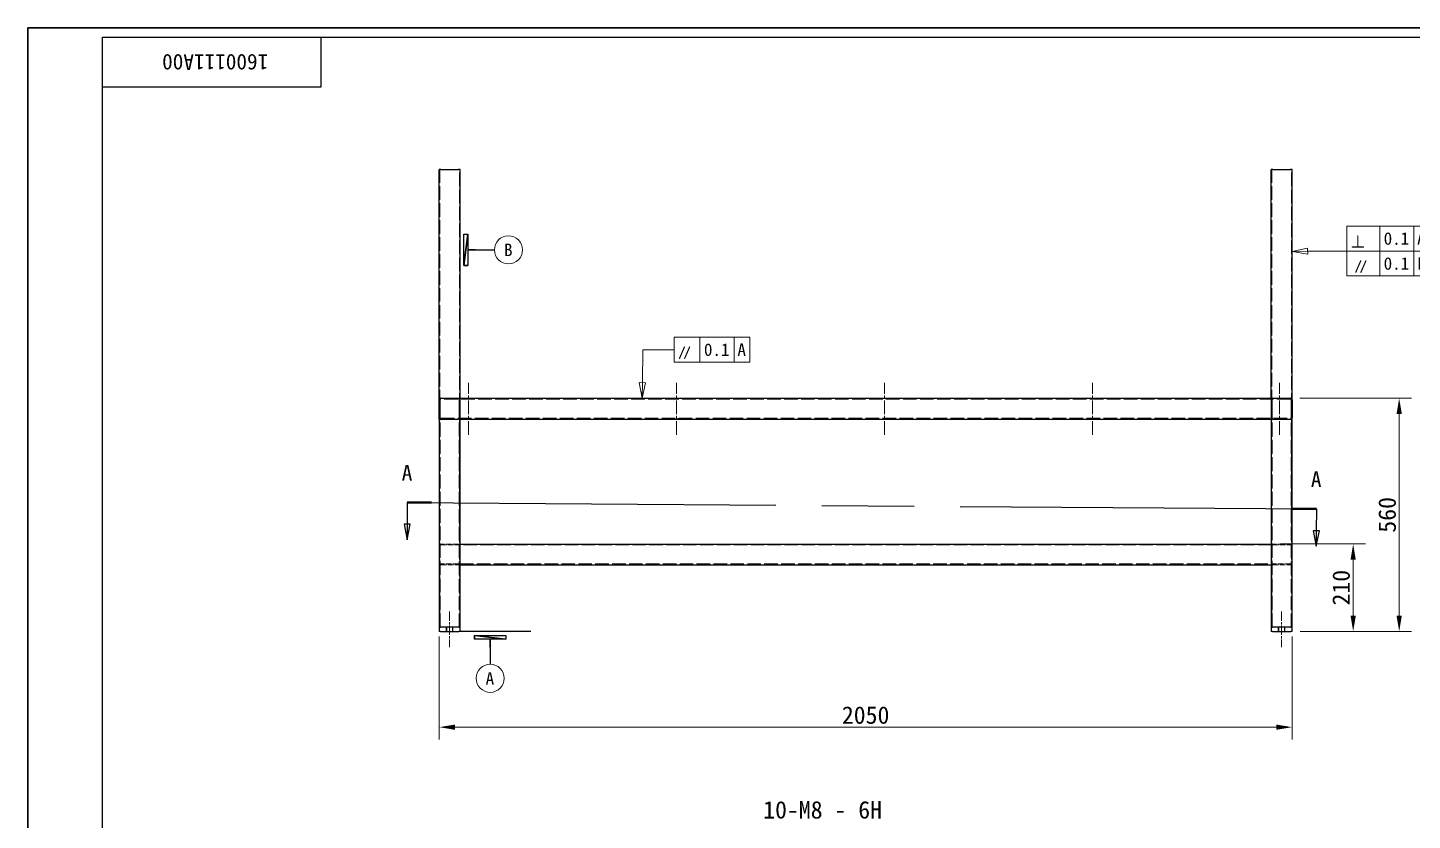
# Model space of a CAD drawing. Header units: millimetres. Extents: x 90 to 6218, y 82 to 4373.
# Drawn here: x 90 to 3418, y 2469 to 4373 of the extents above; entities that cross this region are included whole.
import ezdxf

# ---------------------------------------------------------------- set-up
doc = ezdxf.new("R2010")
doc.units = ezdxf.units.MM
doc.header["$LTSCALE"] = 15
doc.linetypes.add('CHAIN', pattern=[0.3543, 0.2362, -0.0295, 0.0591, -0.0295])
doc.linetypes.add('DASHED', pattern=[0.2067, 0.1654, -0.0413])
for name, color, linetype, lineweight, true_color in [('中心线 (ISO)', 1, 'CHAIN', 18, 0xff0000), ('剖切线 (ISO)', 7, 'CHAIN', 25, 0x008000), ('尺寸 (ISO)', 7, 'Continuous', 18, 0x008000), ('符号 (ISO)', 7, 'Continuous', 18, 0x008000), ('隐藏 (ISO)', 5, 'DASHED', 18, 0x0000ff)]:
    doc.layers.add(name, color=color, linetype=linetype, lineweight=lineweight, true_color=true_color)
doc.layers.add('可见 (ISO)', color=7, linetype='Continuous', lineweight=25)
doc.layers.add('图框 (ISO)', color=7, linetype='Continuous', lineweight=35)
doc.styles.add('HZ_33', font='simfang.ttf')
doc.styles.add('文本样式100', font='AIGDT___.TTF')
doc.styles.add('文本样式74', font='SimSun.ttf')
doc.styles.add('最新国标', font='simfang.ttf')
doc.styles.add('注释文本 (ISO)', font='simfang.ttf')
doc.dimstyles.new('默认 (GB)', dxfattribs={"dimscale": 15, "dimtxt": 2.8, "dimasz": 2.5, "dimexe": 2, "dimexo": 1.5, "dimgap": 0.5, "dimtad": 1, "dimtoh": 1, "dimdsep": 46, "dimtxsty": '最新国标', "dimcen": 0.09, "dimdle": 10, "dimclrd": 256, "dimclre": 256, "dimclrt": 256, "dimaunit": 1, "dimadec": 3, "dimazin": 2, "dimtfac": 0.535714, "dimtdec": 3, "dimtmove": 0, "dimatfit": 3, "dimfxl": 0, "dimtolj": 1, "dimlwd": -1, "dimlwe": -1, "dimarcsym": 0})

# ---------------------------------------------------------------- blocks, each defined once
blk = doc.blocks.new('图框 最新国标')
at = {"layer": '图框 (ISO)'}
for p, q in [((6, 7), (6, 291.5)), ((6, 291.5), (414.5, 291.5))]:
    blk.add_line(p, q, dxfattribs=at)
at = {"layer": '图框 (ISO)', "color": 7, "linetype": 'Continuous', "lineweight": 25}
for p, q in [((18, 290), (413, 290)), ((18, 7), (18, 290)), ((18, 290), (413, 290)), ((53, 290), (53, 282)), ((53, 282), (18, 282))]:
    blk.add_line(p, q, dxfattribs=at)
at = {"layer": '图框 (ISO)', "style": '文本样式74'}
blk.add_attdef('零件代号_001', (44.55, 287.25), '', height=2.5, rotation=180, dxfattribs=at)
blk = doc.blocks.new('二维转换剖视图0')
at = {"layer": '剖切线 (ISO)', "linetype": 'Continuous'}
for p, q in [((66.83, 215.48), (66.81, 211.99)), ((212.53, 214.44), (212.51, 210.95)), ((66.31, 211.99), (66.79, 209.49)), ((67.31, 211.98), (66.31, 211.99)), ((66.81, 211.99), (66.79, 209.49)), ((66.79, 209.49), (67.31, 211.98)), ((212.01, 210.95), (212.49, 208.45)), ((213.01, 210.94), (212.01, 210.95)), ((212.51, 210.95), (212.49, 208.45)), ((212.49, 208.45), (213.01, 210.94))]:
    blk.add_line(p, q, dxfattribs=at)
at = {"layer": '剖切线 (ISO)', "linetype": 'CHAIN', "ltscale": 16.675377}
blk.add_line((66.83, 215.48), (212.53, 214.44), dxfattribs=at)
at = {"layer": '剖切线 (ISO)', "linetype": 'Continuous', "lineweight": 50}
for p, q in [((66.83, 215.48), (70.74, 215.46)), ((208.62, 214.47), (212.53, 214.44))]:
    blk.add_line(p, q, dxfattribs=at)
at = {"layer": '剖切线 (ISO)', "linetype": 'Continuous', "flags": 128}
for points in [[(66.31, 211.99), (66.79, 209.49), (67.31, 211.98), (66.31, 211.99)], [(212.01, 210.95), (212.49, 208.45), (213.01, 210.94), (212.01, 210.95)]]:
    blk.add_lwpolyline(points, dxfattribs=at)
at = {"layer": '剖切线 (ISO)'}
for points in [[(66.31, 211.99), (66.79, 209.49), (67.31, 211.98), (66.31, 211.99)], [(212.01, 210.95), (212.49, 208.45), (213.01, 210.94), (212.01, 210.95)]]:
    blk.add_solid(points, dxfattribs=at)
at = {"layer": '剖切线 (ISO)', "char_height": 2.5, "attachment_point": 7, "style": 'HZ_33'}
for insert in [(65.94, 218.98), (211.64, 217.94)]:
    blk.add_mtext('A', dxfattribs=dict(at, insert=insert))
blk = doc.blocks.new('基准标识符号1')
at = {"layer": '符号 (ISO)', "lineweight": 25}
for p, q in [((86.62, 194.82), (75.09, 194.82)), ((80.12, 192.32), (80.12, 193.57)), ((80.12, 193.57), (80.12, 192.32)), ((80.12, 192.32), (80.12, 189.56))]:
    blk.add_line(p, q, dxfattribs=at)
at = {"layer": '符号 (ISO)', "lineweight": 25, "flags": 128}
for points in [[(77.62, 194.19), (82.62, 194.19), (82.62, 193.57), (77.62, 194.19)], [(77.62, 194.19), (82.62, 193.57), (82.62, 193.57), (77.62, 194.19)], [(77.62, 194.19), (82.62, 193.57), (77.62, 193.57), (77.62, 194.19)], [(77.62, 194.19), (77.62, 193.57), (77.62, 194.19), (77.62, 194.19)]]:
    blk.add_lwpolyline(points, dxfattribs=at)
at = {"layer": '符号 (ISO)'}
blk.add_circle((80.12, 187.31), 2.25, dxfattribs=at)
for points in [[(77.62, 194.19), (82.62, 194.19), (82.62, 193.57), (77.62, 194.19)], [(77.62, 194.19), (82.62, 193.57), (82.62, 193.57), (77.62, 194.19)], [(77.62, 194.19), (82.62, 193.57), (77.62, 193.57), (77.62, 194.19)], [(77.62, 194.19), (77.62, 193.57), (77.62, 194.19)]]:
    blk.add_solid(points, dxfattribs=at)
at = {"layer": '符号 (ISO)', "insert": (79.39, 186.29), "char_height": 2, "attachment_point": 7, "style": '注释文本 (ISO)'}
blk.add_mtext('A', dxfattribs=at)
blk = doc.blocks.new('*D15')
at = {"layer": 'Defpoints', "color": 0, "transparency": 16777216}
for p in [(1079.3, 2932.3), (3129.3, 2932.3), (3129.3, 2692.3)]:
    blk.add_point(p, dxfattribs=at)
at = {"layer": '尺寸 (ISO)', "color": 116, "true_color": 0x00803f, "transparency": 16777216}
for p, q in [((1079.3, 2909.8), (1079.3, 2662.3)), ((3129.3, 2909.8), (3129.3, 2662.3)), ((1116.8, 2692.3), (3091.8, 2692.3))]:
    blk.add_line(p, q, dxfattribs=at)
for points in [[(1116.8, 2698.5), (1116.8, 2686), (1079.3, 2692.3)], [(3091.8, 2698.5), (3091.8, 2686), (3129.3, 2692.3)]]:
    blk.add_solid(points, dxfattribs=at)
at = {"layer": '尺寸 (ISO)', "transparency": 16777216, "insert": (2104.3, 2721), "char_height": 42, "attachment_point": 5, "style": '最新国标'}
blk.add_mtext('\\A1;2050', dxfattribs=at)
blk = doc.blocks.new('*D16')
at = {"layer": 'Defpoints', "color": 0, "transparency": 16777216}
for p in [(3079.3, 3132.3), (3126.3, 2922.3), (3276.3, 2922.3)]:
    blk.add_point(p, dxfattribs=at)
at = {"layer": '尺寸 (ISO)', "color": 116, "true_color": 0x00803f, "transparency": 16777216}
for p, q in [((3101.8, 3132.3), (3306.3, 3132.3)), ((3276.3, 3094.8), (3276.3, 2959.8)), ((3148.8, 2922.3), (3306.3, 2922.3))]:
    blk.add_line(p, q, dxfattribs=at)
for points in [[(3270.1, 3094.8), (3282.6, 3094.8), (3276.3, 3132.3)], [(3270.1, 2959.8), (3282.6, 2959.8), (3276.3, 2922.3)]]:
    blk.add_solid(points, dxfattribs=at)
at = {"layer": '尺寸 (ISO)', "transparency": 16777216, "insert": (3247.6, 3027.3), "char_height": 42, "attachment_point": 5, "rotation": 90, "style": '最新国标'}
blk.add_mtext('\\A1;210', dxfattribs=at)
blk = doc.blocks.new('*D17')
at = {"layer": 'Defpoints', "color": 0, "transparency": 16777216}
for p in [(3125.6, 3482.3), (3126.3, 2922.3), (3386.9, 2922.3)]:
    blk.add_point(p, dxfattribs=at)
at = {"layer": '尺寸 (ISO)', "color": 116, "true_color": 0x00803f, "transparency": 16777216}
for p, q in [((3148.1, 3482.3), (3416.9, 3482.3)), ((3386.9, 3444.8), (3386.9, 2959.8)), ((3148.8, 2922.3), (3416.9, 2922.3))]:
    blk.add_line(p, q, dxfattribs=at)
for points in [[(3380.7, 3444.8), (3393.2, 3444.8), (3386.9, 3482.3)], [(3380.7, 2959.8), (3393.2, 2959.8), (3386.9, 2922.3)]]:
    blk.add_solid(points, dxfattribs=at)
at = {"layer": '尺寸 (ISO)', "transparency": 16777216, "insert": (3358.2, 3202.3), "char_height": 42, "attachment_point": 5, "rotation": 90, "style": '最新国标'}
blk.add_mtext('\\A1;560', dxfattribs=at)
blk = doc.blocks.new('GDT 标识符号(&T)1')
at = {"layer": '符号 (ISO)'}
for p, q in [((217.41, 259.74), (230.65, 259.74)), ((217.41, 259.74), (217.41, 251.74)), ((222.67, 259.74), (222.67, 255.74)), ((228.16, 259.74), (228.16, 255.74)), ((230.65, 259.74), (230.65, 255.74)), ((211.11, 256.21), (208.62, 255.65)), ((211.12, 255.71), (208.62, 255.65)), ((208.62, 255.65), (211.13, 255.21)), ((211.13, 255.21), (211.11, 256.21)), ((211.12, 255.71), (212.41, 255.74)), ((212.41, 255.74), (217.41, 255.74)), ((217.41, 255.74), (230.65, 255.74)), ((222.67, 255.74), (222.67, 251.74)), ((228.16, 255.74), (228.16, 251.74)), ((230.65, 255.74), (230.65, 251.74)), ((217.41, 251.74), (230.65, 251.74))]:
    blk.add_line(p, q, dxfattribs=at)
at = {"layer": '符号 (ISO)', "flags": 128}
blk.add_lwpolyline([(211.11, 256.21), (208.62, 255.65), (211.13, 255.21), (211.11, 256.21)], dxfattribs=at)
at = {"layer": '符号 (ISO)'}
blk.add_solid([(211.11, 256.21), (208.62, 255.65), (211.13, 255.21), (211.11, 256.21)], dxfattribs=at)
at = {"layer": '符号 (ISO)', "char_height": 2, "attachment_point": 7}
for s, insert, style in [('b', (218.07, 256.27), '文本样式100'), ('0.1', (223.31, 256.71), '注释文本 (ISO)'), ('A', (228.67, 256.74), '注释文本 (ISO)'), ('f', (218.62, 252.23), '文本样式100'), ('0.1', (223.31, 252.71), '注释文本 (ISO)'), ('B', (228.7, 252.74), '注释文本 (ISO)')]:
    blk.add_mtext(s, dxfattribs=dict(at, insert=insert, style=style))
blk = doc.blocks.new('基准标识符号2')
at = {"layer": '符号 (ISO)', "lineweight": 25}
for p, q in [((77.79, 255.92), (76.54, 255.92)), ((76.54, 255.92), (77.79, 255.92)), ((77.79, 255.92), (80.8, 255.92))]:
    blk.add_line(p, q, dxfattribs=at)
at = {"layer": '符号 (ISO)', "lineweight": 25, "flags": 128}
for points in [[(75.91, 253.42), (75.91, 258.42), (76.54, 258.42), (75.91, 253.42)], [(75.91, 253.42), (76.54, 258.42), (76.54, 258.42), (75.91, 253.42)], [(75.91, 253.42), (76.54, 258.42), (76.54, 253.42), (75.91, 253.42)], [(75.91, 253.42), (76.54, 253.42), (75.91, 253.42), (75.91, 253.42)]]:
    blk.add_lwpolyline(points, dxfattribs=at)
at = {"layer": '符号 (ISO)'}
blk.add_circle((83.05, 255.92), 2.25, dxfattribs=at)
for points in [[(75.91, 253.42), (75.91, 258.42), (76.54, 258.42), (75.91, 253.42)], [(75.91, 253.42), (76.54, 258.42), (76.54, 258.42), (75.91, 253.42)], [(75.91, 253.42), (76.54, 258.42), (76.54, 253.42), (75.91, 253.42)], [(75.91, 253.42), (76.54, 253.42), (75.91, 253.42)]]:
    blk.add_solid(points, dxfattribs=at)
at = {"layer": '符号 (ISO)', "insert": (82.34, 254.92), "char_height": 2, "attachment_point": 7, "style": '注释文本 (ISO)'}
blk.add_mtext('B', dxfattribs=at)
blk = doc.blocks.new('GDT 标识符号(&T)2')
at = {"layer": '符号 (ISO)'}
for p, q in [((109.58, 241.94), (121.72, 241.94)), ((109.58, 241.94), (109.58, 237.94)), ((113.74, 241.94), (113.74, 237.94)), ((119.23, 241.94), (119.23, 237.94)), ((121.72, 241.94), (121.72, 237.94)), ((104.52, 234.65), (104.58, 239.94)), ((104.58, 239.94), (109.58, 239.94)), ((109.58, 237.94), (121.72, 237.94)), ((104.02, 234.66), (104.49, 232.15)), ((105.02, 234.65), (104.02, 234.66)), ((104.52, 234.65), (104.49, 232.15)), ((104.49, 232.15), (105.02, 234.65))]:
    blk.add_line(p, q, dxfattribs=at)
at = {"layer": '符号 (ISO)', "flags": 128}
blk.add_lwpolyline([(104.02, 234.66), (104.49, 232.15), (105.02, 234.65), (104.02, 234.66)], dxfattribs=at)
at = {"layer": '符号 (ISO)'}
blk.add_solid([(104.02, 234.66), (104.49, 232.15), (105.02, 234.65), (104.02, 234.66)], dxfattribs=at)
at = {"layer": '符号 (ISO)', "char_height": 2, "attachment_point": 7}
for s, insert, style in [('f', (110.24, 238.43), '文本样式100'), ('0.1', (114.38, 238.91), '注释文本 (ISO)'), ('A', (119.74, 238.94), '注释文本 (ISO)')]:
    blk.add_mtext(s, dxfattribs=dict(at, insert=insert, style=style))

msp = doc.modelspace()

# ---------------------------------------------------------------- linework, layer by layer
at = {"layer": '中心线 (ISO)', "ltscale": 9.259962}
for p, q in [((1149.341, 3394.775), (1149.341, 3519.775)), ((1649.341, 3394.775), (1649.341, 3519.775)), ((2149.341, 3394.775), (2149.341, 3519.775)), ((2649.341, 3394.775), (2649.341, 3519.775)), ((3099.341, 3394.775), (3099.341, 3519.775))]:
    msp.add_line(p, q, dxfattribs=at)
at = {"layer": '中心线 (ISO)', "ltscale": 6.296742}
for p, q in [((1104.341, 2969.775), (1104.341, 2884.775)), ((3104.341, 2969.775), (3104.341, 2884.775))]:
    msp.add_line(p, q, dxfattribs=at)
at = {"layer": '可见 (ISO)'}
for p, q in [((1083.091, 4032.275), (1079.341, 4032.275)), ((1079.341, 3478.525), (1079.341, 4032.275)), ((1083.091, 4032.275), (1125.591, 4032.275)), ((1129.341, 4032.275), (1125.591, 4032.275)), ((1129.341, 3482.275), (1129.341, 4032.275)), ((3083.091, 4032.275), (3079.341, 4032.275)), ((3079.341, 3482.275), (3079.341, 4032.275)), ((3083.091, 4032.275), (3125.591, 4032.275)), ((3129.341, 4032.275), (3125.591, 4032.275)), ((3129.341, 3478.525), (3129.341, 4032.275)), ((1079.341, 3436.025), (1079.341, 3478.525)), ((1079.341, 3478.525), (1079.341, 3436.025)), ((1083.091, 3482.275), (3125.591, 3482.275)), ((3129.341, 3478.525), (3129.341, 3436.025)), ((3129.341, 3436.025), (3129.341, 3478.525)), ((1079.341, 3432.275), (1079.341, 3436.025)), ((1079.341, 3432.275), (1079.341, 2932.275)), ((1083.091, 3432.275), (1079.341, 3432.275)), ((1083.091, 3432.275), (1125.591, 3432.275)), ((1129.341, 3432.275), (1125.591, 3432.275)), ((1129.341, 2932.275), (1129.341, 3432.275)), ((1129.341, 3432.275), (3079.341, 3432.275)), ((3079.341, 3432.275), (3079.341, 2932.275)), ((3083.091, 3432.275), (3079.341, 3432.275)), ((3083.091, 3432.275), (3125.591, 3432.275)), ((3129.341, 3432.275), (3125.591, 3432.275)), ((3129.341, 3432.275), (3129.341, 3436.025)), ((3129.341, 2932.275), (3129.341, 3432.275)), ((1129.341, 3132.275), (3079.341, 3132.275)), ((1129.341, 3082.275), (3079.341, 3082.275)), ((1079.341, 2932.275), (1082.341, 2932.275)), ((1079.341, 2932.275), (1079.341, 2922.275)), ((1126.341, 2932.275), (1082.341, 2932.275)), ((1125.591, 2932.275), (1083.091, 2932.275)), ((1126.341, 2932.275), (1129.341, 2932.275)), ((1129.341, 2922.275), (1129.341, 2932.275)), ((3079.341, 2932.275), (3082.341, 2932.275)), ((3079.341, 2932.275), (3079.341, 2922.275)), ((3126.341, 2932.275), (3082.341, 2932.275)), ((3125.591, 2932.275), (3083.091, 2932.275)), ((3126.341, 2932.275), (3129.341, 2932.275)), ((3129.341, 2922.275), (3129.341, 2932.275)), ((1082.341, 2922.275), (1079.341, 2922.275)), ((1082.341, 2922.275), (1126.341, 2922.275)), ((1129.341, 2922.275), (1126.341, 2922.275)), ((3082.341, 2922.275), (3079.341, 2922.275)), ((3082.341, 2922.275), (3126.341, 2922.275)), ((3129.341, 2922.275), (3126.341, 2922.275))]:
    msp.add_line(p, q, dxfattribs=at)
for centre, start, end in [((1083.091, 3478.525), 90, 180), ((1083.091, 3478.525), 90, 180), ((3125.591, 3478.525), 0, 90), ((3125.591, 3478.525), 0, 90), ((1083.091, 3436.025), 180, 270), ((1083.091, 3436.025), 180, 270), ((3125.591, 3436.025), 270, 0), ((3125.591, 3436.025), 270, 0)]:
    msp.add_arc(centre, 3.75, start, end, dxfattribs=at)
at = {"layer": '隐藏 (ISO)', "ltscale": 13.140055}
for p, q in [((1080.841, 4032.275), (1080.841, 2932.275)), ((1127.841, 2932.275), (1127.841, 4032.275)), ((3080.841, 4032.275), (3080.841, 2932.275)), ((3127.841, 2932.275), (3127.841, 4032.275))]:
    msp.add_line(p, q, dxfattribs=at)
at = {"layer": '隐藏 (ISO)', "ltscale": 5.39654}
for p, q in [((1081.341, 3436.025), (1081.341, 3478.525)), ((1081.341, 3478.525), (1081.341, 3436.025)), ((1127.341, 3478.525), (1127.341, 3436.025)), ((1127.341, 3436.025), (1127.341, 3478.525)), ((1129.341, 3436.025), (1129.341, 3478.525)), ((1129.341, 3478.525), (1129.341, 3436.025)), ((3079.341, 3478.525), (3079.341, 3436.025)), ((3079.341, 3436.025), (3079.341, 3478.525)), ((3081.341, 3436.025), (3081.341, 3478.525)), ((3081.341, 3478.525), (3081.341, 3436.025)), ((3127.341, 3478.525), (3127.341, 3436.025)), ((3127.341, 3436.025), (3127.341, 3478.525)), ((1125.591, 3132.275), (1083.091, 3132.275)), ((1083.091, 3130.275), (1125.591, 3130.275)), ((3125.591, 3132.275), (3083.091, 3132.275)), ((3083.091, 3130.275), (3125.591, 3130.275)), ((1125.591, 3084.275), (1083.091, 3084.275)), ((1083.091, 3082.275), (1125.591, 3082.275)), ((3125.591, 3084.275), (3083.091, 3084.275)), ((3083.091, 3082.275), (3125.591, 3082.275))]:
    msp.add_line(p, q, dxfattribs=at)
at = {"layer": '隐藏 (ISO)', "ltscale": 13.175294}
for p, q in [((3125.591, 3480.275), (1083.091, 3480.275)), ((1083.091, 3434.275), (3125.591, 3434.275))]:
    msp.add_line(p, q, dxfattribs=at)
at = {"layer": '隐藏 (ISO)', "ltscale": 0.747873}
for p, q in [((1129.341, 3482.275), (1129.341, 3478.525)), ((3079.341, 3478.525), (3079.341, 3482.275)), ((1129.341, 3436.025), (1129.341, 3432.275)), ((3079.341, 3432.275), (3079.341, 3436.025))]:
    msp.add_line(p, q, dxfattribs=at)
at = {"layer": '隐藏 (ISO)', "ltscale": 0.25386}
for p, q in [((1145.341, 3482.275), (1145.341, 3480.275)), ((1146.017, 3480.275), (1146.017, 3482.275)), ((1152.664, 3480.275), (1152.664, 3482.275)), ((1153.341, 3480.275), (1153.341, 3482.275)), ((1645.341, 3482.275), (1645.341, 3480.275)), ((1646.017, 3480.275), (1646.017, 3482.275)), ((1652.664, 3480.275), (1652.664, 3482.275)), ((1653.341, 3480.275), (1653.341, 3482.275)), ((2145.341, 3482.275), (2145.341, 3480.275)), ((2146.017, 3480.275), (2146.017, 3482.275)), ((2152.664, 3480.275), (2152.664, 3482.275)), ((2153.341, 3480.275), (2153.341, 3482.275)), ((2645.341, 3482.275), (2645.341, 3480.275)), ((2646.017, 3480.275), (2646.017, 3482.275)), ((2652.664, 3480.275), (2652.664, 3482.275)), ((2653.341, 3480.275), (2653.341, 3482.275)), ((3095.341, 3482.275), (3095.341, 3480.275)), ((3096.017, 3480.275), (3096.017, 3482.275)), ((3102.664, 3480.275), (3102.664, 3482.275)), ((3103.341, 3480.275), (3103.341, 3482.275)), ((1145.341, 3434.275), (1145.341, 3432.275)), ((1146.017, 3432.275), (1146.017, 3434.275)), ((1152.664, 3432.275), (1152.664, 3434.275)), ((1153.341, 3432.275), (1153.341, 3434.275)), ((1645.341, 3434.275), (1645.341, 3432.275)), ((1646.017, 3432.275), (1646.017, 3434.275)), ((1652.664, 3432.275), (1652.664, 3434.275)), ((1653.341, 3432.275), (1653.341, 3434.275)), ((2145.341, 3434.275), (2145.341, 3432.275)), ((2146.017, 3432.275), (2146.017, 3434.275)), ((2152.664, 3432.275), (2152.664, 3434.275)), ((2153.341, 3432.275), (2153.341, 3434.275)), ((2645.341, 3434.275), (2645.341, 3432.275)), ((2646.017, 3432.275), (2646.017, 3434.275)), ((2652.664, 3432.275), (2652.664, 3434.275)), ((2653.341, 3432.275), (2653.341, 3434.275)), ((3095.341, 3434.275), (3095.341, 3432.275)), ((3096.017, 3432.275), (3096.017, 3434.275)), ((3102.664, 3432.275), (3102.664, 3434.275)), ((3103.341, 3432.275), (3103.341, 3434.275))]:
    msp.add_line(p, q, dxfattribs=at)
at = {"layer": '隐藏 (ISO)', "ltscale": 13.438693}
for p, q in [((1081.341, 2932.275), (1081.341, 3432.275)), ((1127.341, 2932.275), (1127.341, 3432.275)), ((3081.341, 2932.275), (3081.341, 3432.275)), ((3127.341, 2932.275), (3127.341, 3432.275))]:
    msp.add_line(p, q, dxfattribs=at)
at = {"layer": '隐藏 (ISO)', "ltscale": 13.102725}
for p, q in [((3079.341, 3130.275), (1129.341, 3130.275)), ((1129.341, 3084.275), (3079.341, 3084.275))]:
    msp.add_line(p, q, dxfattribs=at)
at = {"layer": '隐藏 (ISO)', "ltscale": 1.269698}
for p, q in [((1096.341, 2932.275), (1096.341, 2922.275)), ((1097.423, 2932.275), (1097.423, 2922.275)), ((1111.258, 2932.275), (1111.258, 2922.275)), ((1112.341, 2922.275), (1112.341, 2932.275)), ((3096.341, 2932.275), (3096.341, 2922.275)), ((3097.423, 2932.275), (3097.423, 2922.275)), ((3111.258, 2932.275), (3111.258, 2922.275)), ((3112.341, 2922.275), (3112.341, 2932.275))]:
    msp.add_line(p, q, dxfattribs=at)
at = {"layer": '隐藏 (ISO)', "ltscale": 0.424352}
for centre, start, end in [((1083.091, 3478.525), 90, 180), ((1083.091, 3478.525), 90, 180), ((1125.591, 3478.525), 0, 90), ((1125.591, 3478.525), 0, 90), ((3083.091, 3478.525), 90, 180), ((3083.091, 3478.525), 90, 180), ((3125.591, 3478.525), 0, 90), ((3125.591, 3478.525), 0, 90), ((1083.091, 3436.025), 180, 270), ((1083.091, 3436.025), 180, 270), ((1125.591, 3436.025), 270, 0), ((1125.591, 3436.025), 270, 0), ((3083.091, 3436.025), 180, 270), ((3083.091, 3436.025), 180, 270), ((3125.591, 3436.025), 270, 0), ((3125.591, 3436.025), 270, 0)]:
    msp.add_arc(centre, 1.75, start, end, dxfattribs=at)
at = {"layer": '隐藏 (ISO)', "ltscale": 0.90944}
for centre, start, end in [((1125.591, 3478.525), 0, 90), ((1125.591, 3478.525), 0, 90), ((3083.091, 3478.525), 90, 180), ((3083.091, 3478.525), 90, 180), ((1125.591, 3436.025), 270, 0), ((1125.591, 3436.025), 270, 0), ((3083.091, 3436.025), 180, 270), ((3083.091, 3436.025), 180, 270)]:
    msp.add_arc(centre, 3.75, start, end, dxfattribs=at)
at = {"layer": '隐藏 (ISO)', "ltscale": 0.747873}
for centre, start, end in [((1083.091, 3128.525), 90, 180), ((1125.591, 3128.525), 0, 90), ((3083.091, 3128.525), 90, 180), ((3125.591, 3128.525), 0, 90), ((1083.091, 3086.025), 180, 270), ((1125.591, 3086.025), 270, 0), ((3083.091, 3086.025), 180, 270), ((3125.591, 3086.025), 270, 0)]:
    msp.add_arc(centre, 3.75, start, end, dxfattribs=at)
at = {"layer": '隐藏 (ISO)', "ltscale": 0.348954}
for centre, start, end in [((1083.091, 3128.525), 90, 180), ((1125.591, 3128.525), 0, 90), ((3083.091, 3128.525), 90, 180), ((3125.591, 3128.525), 0, 90), ((1083.091, 3086.025), 180, 270), ((1125.591, 3086.025), 270, 0), ((3083.091, 3086.025), 180, 270), ((3125.591, 3086.025), 270, 0)]:
    msp.add_arc(centre, 1.75, start, end, dxfattribs=at)

# ---------------------------------------------------------------- block references
at = {"xscale": 15, "yscale": 15, "zscale": 15}
msp.add_blockref('图框 最新国标', (0, 0), dxfattribs=at).add_auto_attribs({'零件代号_001': '1600111A00'})
at = {"layer": '剖切线 (ISO)', "xscale": 15, "yscale": 15, "zscale": 15}
msp.add_blockref('二维转换剖视图0', (0, 0), dxfattribs=at)
at = {"layer": '符号 (ISO)', "xscale": 15, "yscale": 15, "zscale": 15}
for name in ['GDT 标识符号(&T)1', '基准标识符号2', 'GDT 标识符号(&T)2', '基准标识符号1']:
    msp.add_blockref(name, (0, 0), dxfattribs=at)

# ---------------------------------------------------------------- texts
at = {"layer": '符号 (ISO)', "insert": (1858.017, 2472.092), "char_height": 42, "width": 317.52983, "attachment_point": 7, "line_spacing_factor": 0.49, "style": '最新国标'}
msp.add_mtext('10-M8 - 6H', dxfattribs=at)

# ---------------------------------------------------------------- dimensions: what is measured, and where the dimension line sits
at = {"layer": '尺寸 (ISO)', "color": 116, "true_color": 0x00803f}
for base, p1, p2, angle, picture, middle in [((3386.912, 2922.275), (3125.591, 3482.275), (3126.341, 2922.275), 270, '*D17', (3386.912, 3202.275)), ((3276.341, 2922.275), (3079.341, 3132.275), (3126.341, 2922.275), 270, '*D16', (3276.341, 3027.275)), ((3129.341, 2692.275), (1079.341, 2932.275), (3129.341, 2932.275), 180, '*D15', (2104.341, 2692.275))]:
    dim = msp.add_linear_dim(base=base, p1=p1, p2=p2, angle=angle, dimstyle='默认 (GB)', override={"dimgap": 0.5, "dimtoh": 0, "dimdec": 2, "dimtol": 0, "dimlim": 0, "dimtp": 0, "dimtm": 0, "dimtdec": 3, "dimtofl": 0, "dimatfit": 1}, dxfattribs=at)
    dim.commit()
    dim.dimension.update_dxf_attribs({"geometry": picture, "text_midpoint": middle, "dimtype": 160})

doc.saveas('drawing.dxf')
